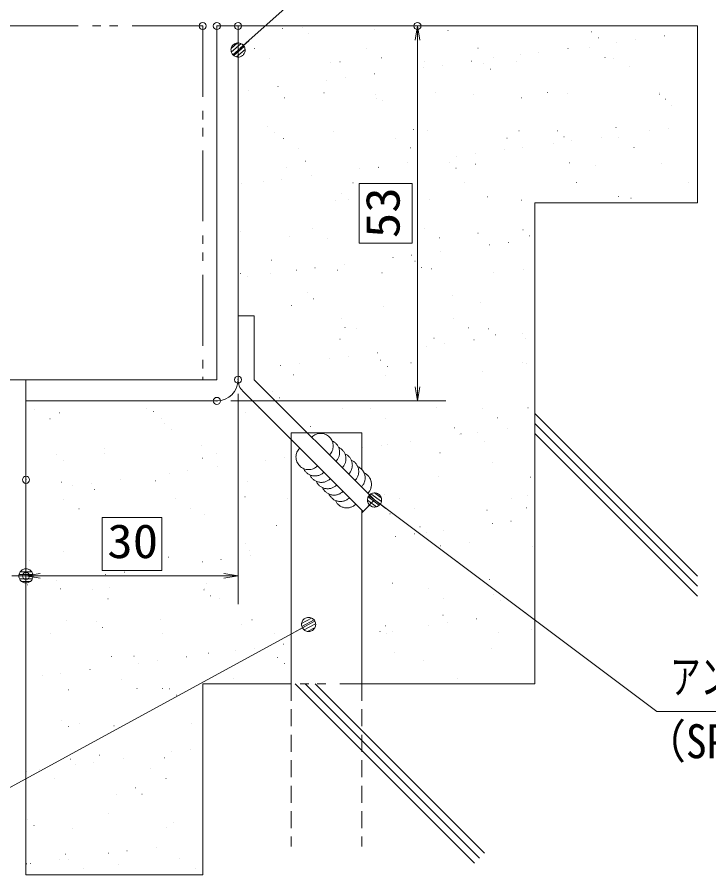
# Model space of a CAD drawing. Units: millimetres, scale not verified. Extents: x -1050 to 1050, y -742 to 742.
# Drawn here: x 654.8 to 899.5, y -488.5 to -185.3 of the extents above; entities that cross this region are included whole.
import ezdxf
from ezdxf.enums import TextEntityAlignment as Align

# ---------------------------------------------------------------- set-up
doc = ezdxf.new("R2010")
doc.units = ezdxf.units.MM
doc.header["$LTSCALE"] = 5
doc.header["$PDMODE"] = 32
doc.header["$PDSIZE"] = 2.5
doc.linetypes.add('DASHED1', pattern=[1.8, 1.2, -0.6])
doc.linetypes.add('DOUBLE_CHAIN1', pattern=[8.8, 5, -1, 0.6, -0.6, 0.6, -1])
for name, color, linetype, lineweight in [('0-1_寸法注釈', 2, 'Continuous', 9), ('0-2_0', 2, 'Continuous', 9), ('0-3_DEFPOINTS', 134, 'Continuous', 9), ('0-5_枠', 7, 'Continuous', 9), ('0-6_想像線', 134, 'DOUBLE_CHAIN1', 9), ('0-7_ハッチング', 4, 'Continuous', 9), ('0-8_蓋', 5, 'Continuous', 9)]:
    doc.layers.add(name, color=color, linetype=linetype, lineweight=lineweight)
doc.styles.add('ＭＳ ゴシック', font='')
doc.styles.get('ＭＳ ゴシック').set_extended_font_data('MS Gothic')

# ---------------------------------------------------------------- blocks, each defined once
blk = doc.blocks.new('_OPEN')
at = {"layer": '0-2_0'}
blk.add_line((0, 0), (-5, 0), dxfattribs=at)
blk.add_lwpolyline([(-5, 0.833), (0, 0), (-5, -0.833)], dxfattribs=at)
blk = doc.blocks.new('_Dot')
at = {"layer": '0-2_0'}
for p, q in [((-2.5, 0), (-5, 0)), ((2.445, 0.5), (-2.445, 0.5)), ((1.997, 1.5), (-1.997, 1.5)), ((2.289, -0.995), (-2.289, -0.995)), ((1.499, -1.995), (-1.499, -1.995))]:
    blk.add_line(p, q, dxfattribs=at)
for points in [[(2.5, 0), (2.48, 0.313), (2.421, 0.622), (2.324, 0.92), (2.191, 1.204), (2.023, 1.469), (1.822, 1.711), (1.594, 1.926), (1.34, 2.111), (1.064, 2.262), (0.773, 2.378), (0.468, 2.456), (0.157, 2.495), (-0.157, 2.495), (-0.468, 2.456), (-0.773, 2.378), (-1.064, 2.262), (-1.34, 2.111), (-1.594, 1.926), (-1.822, 1.711), (-2.023, 1.469), (-2.191, 1.204), (-2.324, 0.92), (-2.421, 0.622), (-2.48, 0.313), (-2.5, 0), (0, 0)], [(-2.5, 0), (-2.48, -0.313), (-2.421, -0.622), (-2.324, -0.92), (-2.191, -1.204), (-2.023, -1.469), (-1.822, -1.711), (-1.594, -1.926), (-1.34, -2.111), (-1.064, -2.262), (-0.773, -2.378), (-0.468, -2.456), (-0.157, -2.495), (0.157, -2.495), (0.468, -2.456), (0.773, -2.378), (1.064, -2.262), (1.34, -2.111), (1.594, -1.926), (1.822, -1.711), (2.023, -1.469), (2.191, -1.204), (2.324, -0.92), (2.421, -0.622), (2.48, -0.313), (2.5, 0), (0, 0)]]:
    blk.add_lwpolyline(points, close=True, dxfattribs=at)

msp = doc.modelspace()

# ---------------------------------------------------------------- linework, layer by layer
at = {"layer": '0-1_寸法注釈'}
for p, q in [((796.393, -315.971), (796.393, -193.471)), ((730.45, -320.971), (806.393, -320.971)), ((732.95, -318.471), (732.95, -392.826)), ((657.95, -377.826), (657.95, -372.826)), ((727.95, -382.826), (662.95, -382.826))]:
    msp.add_line(p, q, dxfattribs=at)
for points in [[(893.376, -128.5), (810.026, -128.5), (733.702, -196.299)], [(930.133, -430.768), (881.08, -430.768), (782.013, -356.577)], [(549.657, -468.619), (631.881, -468.619), (757.025, -400.445)]]:
    msp.add_lwpolyline(points, dxfattribs=at)
at = {"layer": '0-3_DEFPOINTS'}
for p in [(720.45, -188.471), (725.45, -188.471), (732.95, -188.471), (796.393, -188.471), (732.95, -313.471), (725.45, -320.971), (657.95, -348.86), (657.95, -382.826), (657.95, -382.826)]:
    msp.add_point(p, dxfattribs=at)
at = {"layer": '0-5_枠'}
for p, q in [((725.45, -188.471), (725.45, -313.471)), ((732.95, -188.471), (725.45, -188.471)), ((732.95, -313.471), (732.95, -188.471)), ((732.95, -290.853), (732.95, -313.471)), ((738.7, -290.853), (732.95, -290.853)), ((738.7, -290.853), (738.7, -313.471)), ((657.95, -313.471), (725.45, -313.471)), ((657.95, -320.971), (657.95, -313.471)), ((781.21, -355.982), (738.7, -313.471)), ((777.144, -360.047), (734.634, -317.537)), ((657.95, -320.971), (725.45, -320.971)), ((777.144, -360.047), (781.21, -355.982))]:
    msp.add_line(p, q, dxfattribs=at)
for centre, radius, start, end in [((725.45, -313.471), 7.5, 270, 0), ((738.7, -313.471), 5.75, 180, 225)]:
    msp.add_arc(centre, radius, start, end, dxfattribs=at)
at = {"layer": '0-6_想像線'}
for p, q in [((895.45, -188.471), (732.95, -188.471)), ((837.95, -250.971), (837.95, -420.971)), ((895.45, -250.971), (837.95, -250.971)), ((657.95, -320.971), (657.95, -488.471)), ((751.7, -332.221), (751.7, -420.971)), ((751.7, -332.221), (776.7, -332.221)), ((776.7, -332.221), (776.7, -345.176)), ((776.7, -359.603), (776.7, -420.971)), ((720.45, -420.971), (720.45, -488.471)), ((837.95, -420.971), (720.45, -420.971))]:
    msp.add_line(p, q, dxfattribs=at)
at = {"layer": '0-6_想像線', "linetype": 'DASHED1'}
for p, q in [((751.7, -420.971), (751.7, -478.471)), ((776.7, -420.971), (776.7, -478.471))]:
    msp.add_line(p, q, dxfattribs=at)
at = {"layer": '0-6_想像線'}
for centre, start, end in [((762.151, -336.923), 315, 135), ((764.407, -339.178), 315, 65.97458), ((757.892, -340.796), 135, 315), ((766.662, -341.433), 315, 65.97458), ((768.917, -343.689), 315, 65.97458), ((771.172, -345.944), 315, 65.97458), ((760.148, -343.051), 204.02542, 315), ((773.428, -348.199), 315, 65.97458), ((762.403, -345.306), 204.02542, 315), ((775.683, -350.455), 315, 65.97458), ((764.658, -347.562), 204.02542, 315), ((766.914, -349.817), 204.02542, 315), ((769.169, -352.072), 204.02542, 315), ((771.424, -354.327), 204.02542, 315)]:
    msp.add_arc(centre, 4.455, start, end, dxfattribs=at)
at = {"layer": '0-7_ハッチング'}
for p, q in [((748.586, -189.414), (748.636, -189.414)), ((755.61, -188.922), (755.66, -188.922)), ((781.074, -189.57), (781.124, -189.57)), ((782.505, -188.471), (782.555, -188.471)), ((807.177, -190.045), (807.227, -190.045)), ((847.887, -188.471), (847.937, -188.471)), ((857.996, -190.482), (858.046, -190.482)), ((880.578, -188.471), (880.628, -188.471)), ((880.578, -188.471), (880.628, -188.471)), ((895.45, -190.371), (895.5, -190.371)), ((757.951, -191.067), (758.001, -191.067)), ((860.337, -192.627), (860.387, -192.627)), ((873.463, -193.266), (873.513, -193.266)), ((883.788, -191.907), (883.838, -191.907)), ((738.706, -196.429), (738.756, -196.429)), ((778.256, -196.357), (778.306, -196.357)), ((817.806, -196.285), (817.856, -196.285)), ((849.602, -196.407), (849.652, -196.407)), ((857.355, -196.213), (857.405, -196.213)), ((866.852, -194.136), (866.902, -194.136)), ((744.062, -199.841), (744.112, -199.841)), ((783.612, -199.769), (783.662, -199.769)), ((823.161, -199.697), (823.211, -199.697)), ((832.667, -198.637), (832.717, -198.637)), ((839.277, -197.767), (839.327, -197.767)), ((862.711, -199.625), (862.761, -199.625)), ((865.792, -199.817), (865.842, -199.817)), ((765.759, -201.321), (765.809, -201.321)), ((769, -201.192), (769.05, -201.192)), ((799.003, -200.897), (799.053, -200.897)), ((805.092, -202.267), (805.142, -202.267)), ((815.417, -200.908), (815.467, -200.908)), ((819.818, -201.628), (819.868, -201.628)), ((831.49, -201.053), (831.54, -201.053)), ((871.386, -202.751), (871.436, -202.751)), ((895.45, -202.144), (895.5, -202.144)), ((781.231, -205.409), (781.281, -205.409)), ((798.481, -203.138), (798.531, -203.138)), ((822.159, -203.773), (822.209, -203.773)), ((764.296, -207.638), (764.346, -207.638)), ((770.906, -206.768), (770.956, -206.768)), ((736.721, -211.268), (736.771, -211.268)), ((747.046, -209.909), (747.096, -209.909)), ((763.342, -212.123), (763.392, -212.123)), ((802.892, -212.051), (802.942, -212.051)), ((842.441, -211.98), (842.491, -211.98)), ((881.991, -211.908), (882.041, -211.908)), ((749.386, -213.885), (749.436, -213.885)), ((781.64, -212.775), (781.69, -212.775)), ((781.874, -214.04), (781.924, -214.04)), ((783.981, -214.92), (784.031, -214.92)), ((816.175, -212.805), (816.225, -212.805)), ((833.208, -213.898), (833.258, -213.898)), ((849.419, -212.381), (849.469, -212.381)), ((881.907, -212.536), (881.957, -212.536)), ((884.026, -214.334), (884.076, -214.334)), ((886.367, -216.479), (886.417, -216.479)), ((743.462, -223.921), (743.512, -223.921)), ((866.592, -224.288), (866.642, -224.288)), ((895.45, -223.254), (895.5, -223.254)), ((895.45, -223.254), (895.5, -223.254)), ((745.803, -226.066), (745.853, -226.066)), ((766.559, -225.792), (766.609, -225.792)), ((795.03, -225.044), (795.08, -225.044)), ((799.803, -225.368), (799.853, -225.368)), ((832.29, -225.524), (832.34, -225.524)), ((845.848, -225.481), (845.898, -225.481)), ((878.562, -225.477), (878.612, -225.477)), ((885.172, -224.607), (885.222, -224.607)), ((895.45, -224.802), (895.5, -224.802)), ((895.45, -227.229), (895.5, -227.229)), ((748.963, -228.231), (749.013, -228.231)), ((788.513, -228.159), (788.563, -228.159)), ((828.063, -228.087), (828.113, -228.087)), ((844.376, -229.978), (844.426, -229.978)), ((848.189, -227.626), (848.239, -227.626)), ((850.987, -229.107), (851.037, -229.107)), ((861.312, -227.748), (861.362, -227.748)), ((867.612, -228.015), (867.662, -228.015)), ((754.319, -231.643), (754.369, -231.643)), ((793.868, -231.571), (793.918, -231.571)), ((827.126, -232.249), (827.176, -232.249)), ((833.418, -231.499), (833.468, -231.499)), ((872.968, -231.427), (873.018, -231.427)), ((756.852, -236.191), (756.902, -236.191)), ((810.191, -234.478), (810.241, -234.478)), ((816.801, -233.608), (816.851, -233.608)), ((750.186, -238.355), (750.236, -238.355)), ((776.005, -238.979), (776.055, -238.979)), ((782.616, -238.109), (782.666, -238.109)), ((782.674, -238.511), (782.724, -238.511)), ((792.941, -236.749), (792.991, -236.749)), ((807.671, -236.627), (807.721, -236.627)), ((810.011, -238.772), (810.061, -238.772)), ((816.975, -237.275), (817.025, -237.275)), ((850.219, -236.851), (850.269, -236.851)), ((859.238, -237.75), (859.288, -237.75)), ((882.707, -237.007), (882.757, -237.007)), ((758.755, -241.25), (758.805, -241.25)), ((734.049, -243.997), (734.099, -243.997)), ((741.82, -243.479), (741.87, -243.479)), ((748.43, -242.609), (748.48, -242.609)), ((773.599, -243.925), (773.649, -243.925)), ((813.148, -243.853), (813.198, -243.853)), ((852.698, -243.782), (852.748, -243.782)), ((892.248, -243.71), (892.298, -243.71)), ((769.493, -247.774), (769.543, -247.774)), ((733.058, -251.498), (733.108, -251.498)), ((767.359, -250.263), (767.409, -250.263)), ((771.834, -249.919), (771.884, -249.919)), ((800.603, -249.839), (800.653, -249.839)), ((821.06, -248.897), (821.11, -248.897)), ((833.09, -249.994), (833.14, -249.994)), ((867.392, -248.759), (867.442, -248.759)), ((871.879, -249.333), (871.929, -249.333)), ((873.667, -250.971), (873.717, -250.971)), ((873.667, -250.971), (873.717, -250.971)), ((775.768, -253.524), (775.818, -253.524)), ((759.22, -260.033), (759.27, -260.033)), ((798.77, -259.961), (798.82, -259.961)), ((833.701, -260.48), (833.751, -260.48)), ((733.656, -261.065), (733.706, -261.065)), ((750.986, -262.826), (751.036, -262.826)), ((764.576, -263.445), (764.626, -263.445)), ((804.125, -263.373), (804.175, -263.373)), ((817.775, -261.746), (817.825, -261.746)), ((836.042, -262.625), (836.092, -262.625)), ((837.95, -263.706), (838, -263.706)), ((837.95, -263.706), (838, -263.706)), ((780.492, -265.27), (780.542, -265.27)), ((780.492, -265.27), (780.542, -265.27)), ((821.9, -265.819), (821.95, -265.819)), ((828.511, -264.949), (828.561, -264.949)), ((837.95, -264.373), (838, -264.373)), ((794.325, -269.449), (794.375, -269.449)), ((804.65, -268.09), (804.7, -268.09)), ((744.705, -271.19), (744.755, -271.19)), ((770.464, -272.59), (770.514, -272.59)), ((787.715, -270.319), (787.765, -270.319)), ((795.523, -271.626), (795.573, -271.626)), ((837.95, -271.35), (838, -271.35)), ((744.306, -275.799), (744.356, -275.799)), ((753.529, -274.82), (753.579, -274.82)), ((760.14, -273.95), (760.19, -273.95)), ((768.159, -274.733), (768.209, -274.733)), ((783.856, -275.727), (783.906, -275.727)), ((797.864, -273.771), (797.914, -273.771)), ((801.403, -274.309), (801.453, -274.309)), ((823.405, -275.656), (823.455, -275.656)), ((833.89, -274.465), (833.94, -274.465)), ((733.858, -275.969), (733.908, -275.969)), ((736.279, -277.091), (736.329, -277.091)), ((757.345, -282.773), (757.395, -282.773)), ((759.686, -284.918), (759.736, -284.918)), ((808.913, -283.895), (808.963, -283.895)), ((751.786, -287.297), (751.836, -287.297)), ((784.274, -287.452), (784.324, -287.452)), ((818.575, -286.217), (818.625, -286.217)), ((769.477, -291.835), (769.527, -291.835)), ((809.027, -291.763), (809.077, -291.763)), ((770.735, -295.042), (770.785, -295.042)), ((774.833, -295.247), (774.883, -295.247)), ((814.382, -295.175), (814.432, -295.175)), ((821.553, -295.478), (821.603, -295.478)), ((837.95, -296.434), (838, -296.434)), ((768.959, -299.204), (769.009, -299.204)), ((802.203, -298.78), (802.253, -298.78)), ((816.359, -299.431), (816.409, -299.431)), ((823.894, -297.623), (823.944, -297.623)), ((833.609, -297.159), (833.659, -297.159)), ((834.69, -298.936), (834.74, -298.936)), ((799.424, -301.66), (799.474, -301.66)), ((806.034, -300.79), (806.084, -300.79)), ((771.849, -305.29), (771.899, -305.29)), ((782.174, -303.931), (782.224, -303.931)), ((747.988, -308.432), (748.038, -308.432)), ((754.563, -307.601), (754.613, -307.601)), ((765.238, -306.161), (765.288, -306.161)), ((783.376, -306.625), (783.426, -306.625)), ((785.716, -308.77), (785.766, -308.77)), ((794.113, -307.53), (794.163, -307.53)), ((833.662, -307.458), (833.712, -307.458)), ((834.943, -307.748), (834.993, -307.748)), ((752.586, -311.767), (752.636, -311.767)), ((785.074, -311.923), (785.124, -311.923)), ((819.375, -310.687), (819.425, -310.687)), ((745.198, -317.771), (745.248, -317.771)), ((675.21, -320.971), (675.26, -320.971)), ((675.21, -320.971), (675.26, -320.971)), ((747.539, -319.916), (747.589, -319.916)), ((796.765, -318.894), (796.815, -318.894)), ((661.085, -323.853), (661.135, -323.853)), ((700.635, -323.781), (700.685, -323.781)), ((739.164, -322.067), (739.214, -322.067)), ((740.184, -323.709), (740.234, -323.709)), ((769.759, -323.675), (769.809, -323.675)), ((779.734, -323.637), (779.784, -323.637)), ((803.003, -323.251), (803.053, -323.251)), ((819.284, -323.565), (819.334, -323.565)), ((835.49, -323.406), (835.54, -323.406)), ((837.95, -321.519), (838, -321.519)), ((666.441, -327.265), (666.491, -327.265)), ((669.727, -325.179), (669.777, -325.179)), ((702.97, -324.755), (703.02, -324.755)), ((705.99, -327.193), (706.04, -327.193)), ((735.458, -324.91), (735.508, -324.91)), ((741.897, -324.8), (741.947, -324.8)), ((741.897, -324.8), (741.947, -324.8)), ((785.089, -327.049), (785.139, -327.049)), ((824.639, -326.977), (824.689, -326.977)), ((837.95, -325.436), (895.45, -382.936)), ((707.02, -328.918), (707.07, -328.918)), ((758.587, -330.041), (758.637, -330.041)), ((837.95, -328.971), (895.45, -386.471)), ((837.95, -329.47), (838, -329.47)), ((709.361, -331.063), (709.411, -331.063)), ((809.406, -330.477), (809.456, -330.477)), ((811.133, -333.001), (811.183, -333.001)), ((811.747, -332.622), (811.797, -332.622)), ((817.744, -332.13), (817.794, -332.13)), ((828.069, -330.771), (828.119, -330.771)), ((837.95, -332.507), (895.45, -390.007)), ((785.874, -336.394), (785.924, -336.394)), ((793.883, -335.272), (793.933, -335.272)), ((820.176, -335.158), (820.226, -335.158)), ((837.95, -335.457), (838, -335.457)), ((685.842, -337.898), (685.892, -337.898)), ((720.143, -336.662), (720.193, -336.662)), ((725.27, -339.475), (725.32, -339.475)), ((751.7, -337.532), (751.75, -337.532)), ((776.948, -337.501), (776.998, -337.501)), ((783.558, -336.631), (783.608, -336.631)), ((804.369, -339.332), (804.419, -339.332)), ((668.842, -340.064), (668.892, -340.064)), ((671.183, -342.209), (671.233, -342.209)), ((685.721, -339.547), (685.771, -339.547)), ((720.41, -341.187), (720.46, -341.187)), ((742.762, -342.002), (742.812, -342.002)), ((749.373, -341.132), (749.423, -341.132)), ((751.7, -340.825), (751.75, -340.825)), ((751.7, -340.825), (751.75, -340.825)), ((725.512, -344.273), (725.562, -344.273)), ((822.796, -342.747), (822.846, -342.747)), ((708.577, -346.503), (708.627, -346.503)), ((715.187, -345.632), (715.237, -345.632)), ((803.803, -347.721), (803.853, -347.721)), ((836.29, -347.877), (836.34, -347.877)), ((837.95, -346.604), (838, -346.604)), ((670.527, -349.649), (670.577, -349.649)), ((674.391, -351.003), (674.441, -351.003)), ((681.002, -350.133), (681.052, -350.133)), ((691.327, -348.774), (691.377, -348.774)), ((703.77, -349.225), (703.82, -349.225)), ((736.258, -349.381), (736.308, -349.381)), ((682.232, -352.334), (682.282, -352.334)), ((733.05, -352.77), (733.1, -352.77)), ((784.618, -353.893), (784.668, -353.893)), ((835.436, -354.33), (835.486, -354.33)), ((671.342, -355.655), (671.392, -355.655)), ((710.892, -355.583), (710.942, -355.583)), ((735.391, -354.915), (735.441, -354.915)), ((750.441, -355.511), (750.491, -355.511)), ((751.7, -356.313), (751.75, -356.313)), ((751.7, -356.313), (751.75, -356.313)), ((789.991, -355.439), (790.041, -355.439)), ((829.54, -355.367), (829.59, -355.367)), ((837.777, -356.475), (837.827, -356.475)), ((837.95, -356.633), (838, -356.633)), ((676.697, -359.067), (676.747, -359.067)), ((716.247, -358.995), (716.297, -358.995)), ((795.346, -358.851), (795.396, -358.851)), ((820.976, -359.629), (821.026, -359.629)), ((834.896, -358.779), (834.946, -358.779)), ((684.902, -363.704), (684.952, -363.704)), ((684.902, -363.704), (684.952, -363.704)), ((720.943, -361.133), (720.993, -361.133)), ((751.7, -362.616), (751.75, -362.616)), ((786.674, -360.864), (786.724, -360.864)), ((829.453, -363.471), (829.503, -363.471)), ((837.95, -360.725), (838, -360.725)), ((837.95, -362.352), (838, -362.352)), ((837.95, -362.352), (838, -362.352)), ((684.902, -364.293), (684.952, -364.293)), ((746.44, -365.04), (746.49, -365.04)), ((797.258, -365.476), (797.308, -365.476)), ((805.593, -366.612), (805.643, -366.612)), ((822.843, -364.341), (822.893, -364.341)), ((788.657, -368.842), (788.707, -368.842)), ((795.268, -367.972), (795.318, -367.972)), ((799.599, -367.621), (799.649, -367.621)), ((735.527, -371.277), (735.577, -371.277)), ((804.603, -372.192), (804.653, -372.192)), ((814.626, -371.134), (814.676, -371.134)), ((837.09, -372.348), (837.14, -372.348)), ((837.95, -371.688), (838, -371.688)), ((671.327, -374.12), (671.377, -374.12)), ((737.058, -373.852), (737.108, -373.852)), ((737.221, -375.614), (737.271, -375.614)), ((751.7, -373.708), (751.75, -373.708)), ((659.035, -377.208), (659.085, -377.208)), ((708.262, -376.186), (708.312, -376.186)), ((720.286, -377.843), (720.336, -377.843)), ((726.897, -376.973), (726.947, -376.973)), ((810.648, -377.746), (810.698, -377.746)), ((692.711, -381.474), (692.761, -381.474)), ((695.115, -380.951), (695.165, -380.951)), ((696.682, -380.951), (696.732, -380.951)), ((696.682, -380.951), (696.732, -380.951)), ((668.85, -384.615), (668.9, -384.615)), ((686.101, -382.344), (686.151, -382.344)), ((821.776, -384.099), (821.826, -384.099)), ((658.526, -385.974), (658.576, -385.974)), ((670.084, -387.333), (670.134, -387.333)), ((681.599, -387.457), (681.649, -387.457)), ((687.442, -386.839), (687.492, -386.839)), ((720.903, -387.769), (720.953, -387.769)), ((721.148, -387.385), (721.198, -387.385)), ((721.743, -385.603), (721.793, -385.603)), ((751.7, -387.701), (751.75, -387.701)), ((787.474, -385.335), (787.524, -385.335)), ((800.248, -387.241), (800.298, -387.241)), ((686.954, -390.869), (687.004, -390.869)), ((723.244, -389.914), (723.294, -389.914)), ((726.504, -390.797), (726.554, -390.797)), ((805.603, -390.653), (805.653, -390.653)), ((823.289, -389.329), (823.339, -389.329)), ((825.63, -391.474), (825.68, -391.474)), ((805.403, -396.663), (805.453, -396.663)), ((834.552, -395.682), (834.602, -395.682)), ((837.89, -396.818), (837.94, -396.818)), ((837.95, -396.773), (838, -396.773)), ((672.127, -398.591), (672.177, -398.591)), ((682.725, -398.916), (682.775, -398.916)), ((705.37, -398.167), (705.42, -398.167)), ((734.292, -400.039), (734.342, -400.039)), ((737.858, -398.322), (737.908, -398.322)), ((806.977, -399.312), (807.027, -399.312)), ((817.302, -397.953), (817.352, -397.953)), ((685.066, -401.061), (685.116, -401.061)), ((706.234, -403.151), (706.284, -403.151)), ((745.784, -403.08), (745.834, -403.08)), ((783.116, -402.454), (783.166, -402.454)), ((785.111, -400.475), (785.161, -400.475)), ((785.334, -403.008), (785.384, -403.008)), ((787.452, -402.62), (787.502, -402.62)), ((800.367, -400.183), (800.417, -400.183)), ((824.883, -402.936), (824.933, -402.936)), ((836.678, -401.598), (836.728, -401.598)), ((666.685, -403.223), (666.735, -403.223)), ((731.995, -409.184), (732.045, -409.184)), ((738.606, -408.314), (738.656, -408.314)), ((748.931, -406.954), (748.981, -406.954)), ((751.7, -406.59), (751.75, -406.59)), ((822.576, -408.57), (822.626, -408.57)), ((688.242, -411.31), (688.292, -411.31)), ((696.115, -411.185), (696.165, -411.185)), ((714.745, -411.455), (714.795, -411.455)), ((722.543, -410.074), (722.593, -410.074)), ((746.933, -411.622), (746.983, -411.622)), ((788.274, -409.806), (788.324, -409.806)), ((697.81, -413.684), (697.86, -413.684)), ((704.42, -412.814), (704.47, -412.814)), ((749.274, -413.767), (749.324, -413.767)), ((751.7, -412.786), (751.75, -412.786)), ((798.501, -412.744), (798.551, -412.744)), ((663.624, -418.185), (663.674, -418.185)), ((670.235, -417.315), (670.285, -417.315)), ((680.56, -415.956), (680.61, -415.956)), ((751.7, -415.99), (751.75, -415.99)), ((691.856, -419.259), (691.906, -419.259)), ((731.405, -419.187), (731.455, -419.187)), ((734.206, -420.971), (734.256, -420.971)), ((734.206, -420.971), (734.256, -420.971)), ((753.129, -420.971), (816.539, -484.382)), ((756.664, -420.971), (818.307, -482.614)), ((760.2, -420.971), (820.075, -480.846)), ((810.505, -419.043), (810.555, -419.043)), ((813.531, -420.971), (813.581, -420.971)), ((813.531, -420.971), (813.581, -420.971)), ((672.927, -423.061), (672.977, -423.061)), ((697.211, -422.671), (697.261, -422.671)), ((706.17, -422.637), (706.22, -422.637)), ((708.755, -422.768), (708.805, -422.768)), ((711.096, -424.913), (711.146, -424.913)), ((670.577, -433.914), (670.627, -433.914)), ((672.918, -436.059), (672.968, -436.059)), ((676.942, -435.025), (676.992, -435.025)), ((689.042, -435.78), (689.092, -435.78)), ((716.491, -434.953), (716.541, -434.953)), ((720.45, -433.484), (720.5, -433.484)), ((709.519, -445.025), (709.569, -445.025)), ((716.13, -444.155), (716.18, -444.155)), ((720.45, -443.586), (720.5, -443.586)), ((720.45, -443.586), (720.5, -443.586)), ((673.727, -447.532), (673.777, -447.532)), ((683.967, -446.184), (684.017, -446.184)), ((692.269, -447.296), (692.319, -447.296)), ((706.97, -447.108), (707.02, -447.108)), ((662.563, -451.133), (662.613, -451.133)), ((675.334, -449.526), (675.384, -449.526)), ((681.944, -448.655), (681.994, -448.655)), ((702.113, -451.061), (702.163, -451.061)), ((658.084, -451.797), (658.134, -451.797)), ((667.918, -454.545), (667.968, -454.545)), ((707.468, -454.473), (707.518, -454.473)), ((689.842, -460.251), (689.892, -460.251)), ((696.608, -457.767), (696.658, -457.767)), ((698.949, -459.912), (698.999, -459.912)), ((720.45, -462.743), (720.5, -462.743)), ((658.43, -468.913), (658.48, -468.913)), ((687.198, -466.827), (687.248, -466.827)), ((660.771, -471.058), (660.821, -471.058)), ((674.527, -472.003), (674.577, -472.003)), ((707.77, -471.579), (707.82, -471.579)), ((709.997, -470.036), (710.047, -470.036)), ((703.979, -478.637), (704.029, -478.637)), ((720.45, -476.468), (720.5, -476.468)), ((671.82, -481.183), (671.87, -481.183)), ((687.043, -480.866), (687.093, -480.866)), ((693.654, -479.996), (693.704, -479.996)), ((658.154, -484.566), (658.204, -484.566)), ((659.468, -484.497), (659.518, -484.497)), ((669.793, -483.137), (669.843, -483.137)), ((672.82, -482.935), (672.87, -482.935)), ((690.642, -484.722), (690.692, -484.722)), ((712.369, -482.863), (712.419, -482.863)), ((678.175, -486.347), (678.225, -486.347)), ((717.725, -486.275), (717.775, -486.275)), ((720.45, -488.011), (720.5, -488.011)), ((681.51, -488.471), (681.56, -488.471))]:
    msp.add_line(p, q, dxfattribs=at)
for points in [[(732.95, -188.471), (732.95, -290.853), (738.7, -290.853), (738.7, -313.471), (757.45, -332.221), (776.7, -332.221), (776.7, -345.176)], [(778.833, -353.605), (781.21, -355.982), (776.7, -360.492), (776.7, -420.971), (837.95, -420.971), (837.95, -250.971), (895.45, -250.971), (895.45, -188.471), (732.95, -188.471)], [(725.45, -320.971), (657.95, -320.971), (657.95, -488.471), (720.45, -488.471), (720.45, -420.971), (751.7, -420.971), (751.7, -334.603), (734.634, -317.537)]]:
    msp.add_lwpolyline(points, dxfattribs=at)
for points in [[(775.768, -265.27), (775.768, -244.173), (794.518, -244.173), (794.518, -265.27)], [(684.902, -362.201), (705.998, -362.201), (705.998, -380.951), (684.902, -380.951)]]:
    msp.add_lwpolyline(points, close=True, dxfattribs=at)
for centre, radius, start, end in [((725.45, -313.471), 7.5, 270, 0), ((738.7, -313.471), 5.75, 180, 225), ((773.428, -348.199), 4.455, 24.02542, 42.73698), ((775.683, -350.455), 4.455, 315, 65.97458)]:
    msp.add_arc(centre, radius, start, end, dxfattribs=at)
at = {"layer": '0-8_蓋', "linetype": 'DOUBLE_CHAIN1'}
for p, q in [((720.45, -188.471), (495.45, -188.471)), ((720.45, -188.471), (720.45, -313.471)), ((720.45, -313.471), (495.45, -313.471))]:
    msp.add_line(p, q, dxfattribs=at)

# ---------------------------------------------------------------- block references
at = {"layer": '0-1_寸法注釈'}
for name, p, rotation in [('_OPEN', (796.393, -188.471), 90), ('_Dot', (732.95, -196.958), 221.24479), ('_OPEN', (796.393, -320.971), 270), ('_Dot', (781.21, -355.982), 143.44632), ('_OPEN', (657.95, -382.826), 180), ('_Dot', (757.904, -399.97), 28.38875)]:
    msp.add_blockref(name, p, dxfattribs=dict(at, rotation=rotation))
for name, p in [('_Dot', (657.95, -382.826)), ('_OPEN', (732.95, -382.826))]:
    msp.add_blockref(name, p, dxfattribs=at)

# ---------------------------------------------------------------- texts
at = {"layer": '0-1_寸法注釈', "color": 7, "style": 'ＭＳ ゴシック', "width": 1.1}
msp.add_text('53', height=12.02, rotation=90, dxfattribs=at).set_placement((793.706, -263.455), align=Align.BOTTOM_LEFT)
at = {"layer": '0-1_寸法注釈', "color": 7, "style": 'ＭＳ ゴシック'}
for s, width, p in [('30', 1.1, (686.717, -380.139)), ('アンカー', 0.65, (885.857, -428.081)), ('（SPHC）', 0.9, (876.584, -450.87))]:
    msp.add_text(s, height=12.02, dxfattribs=dict(at, width=width)).set_placement(p, align=Align.BOTTOM_LEFT)

doc.saveas('drawing.dxf')
